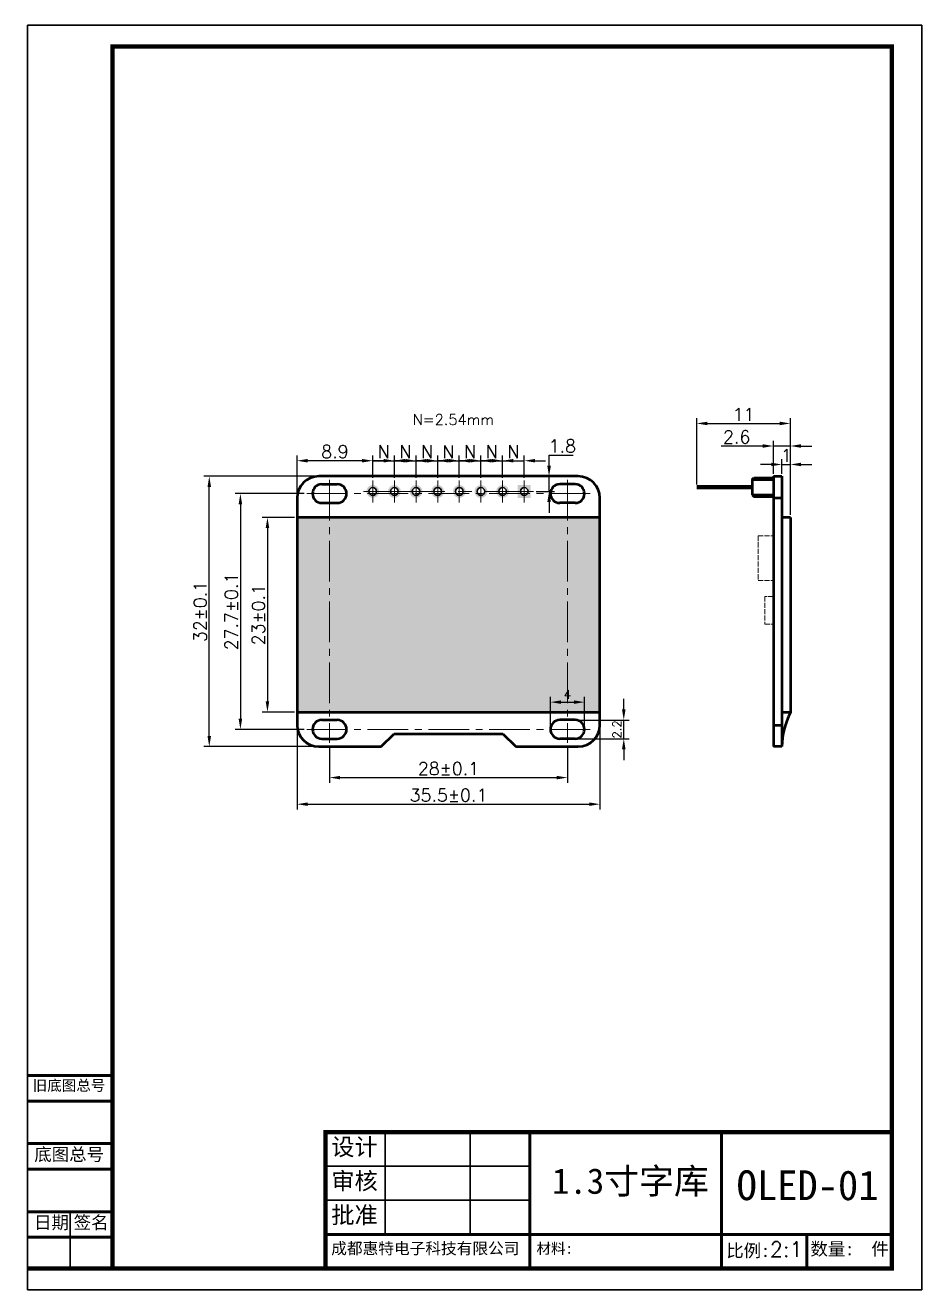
# Model space of a CAD drawing. Header units: millimetres. Extents: x 2651 to 3178, y -162 to 1004.
# Drawn here: x 2967.3 to 3177.8, y -161.8 to 135.2 of the extents above; entities that cross this region are included whole.
import ezdxf

# ---------------------------------------------------------------- set-up
doc = ezdxf.new("R2010")
doc.units = ezdxf.units.MM
doc.linetypes.add('ACAD_ISO02W100', pattern=[15, 12, -3])
doc.linetypes.add('CENTER2', pattern=[28.575, 19.05, -3.175, 3.175, -3.175])
doc.layers.get('0').update_dxf_attribs({"lineweight": 30})
doc.layers.get('Defpoints').update_dxf_attribs({"lineweight": 15})
for name, color, linetype, lineweight in [('填充', 8, 'Continuous', 15), ('标注', 2, 'Continuous', 15), ('点划线', 1, 'CENTER2', 20), ('粗线', 7, 'Continuous', 50), ('虚线', 5, 'ACAD_ISO02W100', 15)]:
    doc.layers.add(name, color=color, linetype=linetype, lineweight=lineweight)
doc.styles.get("Standard").update_dxf_attribs({"font": 'txt', "bigfont": 'gbcbig.shx'})
doc.dimstyles.new('ISO-25', dxfattribs={"dimtxt": 3, "dimasz": 2.5, "dimexe": 1.25, "dimexo": 0.625, "dimtad": 1, "dimtoh": 1, "dimdsep": 46, "dimtxsty": 'Standard', "dimcen": 2.5, "dimadec": 0, "dimazin": 0, "dimtfac": 1, "dimtmove": 0, "dimatfit": 3, "dimfxl": 1, "dimarcsym": 0})

# ---------------------------------------------------------------- blocks, each defined once
blk = doc.blocks.new('*D75')
at = {"layer": 'Defpoints', "color": 0, "transparency": 16777216}
for p in [(3146.95, 41.68), (3124.95, 26.72), (3146.95, 19.61)]:
    blk.add_point(p, dxfattribs=at)
at = {"layer": '标注', "color": 0, "lineweight": -2, "transparency": 16777216}
for p, q in [((3124.95, 27.34), (3124.95, 42.93)), ((3127.45, 41.68), (3144.45, 41.68)), ((3146.95, 20.23), (3146.95, 42.93))]:
    blk.add_line(p, q, dxfattribs=at)
at = {"layer": '标注', "color": 0, "transparency": 16777216}
for points in [[(3127.45, 42.09), (3127.45, 41.26), (3124.95, 41.68)], [(3144.45, 42.09), (3144.45, 41.26), (3146.95, 41.68)]]:
    blk.add_solid(points, dxfattribs=at)
at = {"layer": '标注', "color": 0, "transparency": 16777216, "insert": (3135.95, 43.8), "char_height": 3, "attachment_point": 5}
blk.add_mtext('11', dxfattribs=at)
blk = doc.blocks.new('*D76')
at = {"layer": 'Defpoints', "color": 0, "transparency": 16777216}
for p in [(3146.95, 36.38), (3142.95, 29.26), (3146.95, 19.61)]:
    blk.add_point(p, dxfattribs=at)
at = {"layer": '标注', "color": 0, "lineweight": -2, "transparency": 16777216}
for p, q in [((3140.45, 36.38), (3130.7, 36.38)), ((3142.95, 29.88), (3142.95, 37.63)), ((3146.95, 36.38), (3142.95, 36.38)), ((3146.95, 20.23), (3146.95, 37.63)), ((3149.45, 36.38), (3151.95, 36.38))]:
    blk.add_line(p, q, dxfattribs=at)
at = {"layer": '标注', "color": 0, "transparency": 16777216}
for points in [[(3140.45, 36.8), (3140.45, 35.96), (3142.95, 36.38)], [(3149.45, 36.8), (3149.45, 35.96), (3146.95, 36.38)]]:
    blk.add_solid(points, dxfattribs=at)
at = {"layer": '标注', "color": 0, "transparency": 16777216, "insert": (3134.33, 38.5), "char_height": 3, "attachment_point": 5}
blk.add_mtext('2.6', dxfattribs=at)
blk = doc.blocks.new('*D77')
at = {"layer": 'Defpoints', "color": 0, "transparency": 16777216}
for p in [(3146.95, 32.04), (3144.95, 29.26), (3146.95, 19.61)]:
    blk.add_point(p, dxfattribs=at)
at = {"layer": '标注', "color": 0, "lineweight": -2, "transparency": 16777216}
for p, q in [((3144.95, 29.88), (3144.95, 33.29)), ((3146.95, 20.23), (3146.95, 33.29)), ((3142.45, 32.04), (3139.95, 32.04)), ((3144.95, 32.04), (3146.95, 32.04)), ((3149.45, 32.04), (3151.95, 32.04))]:
    blk.add_line(p, q, dxfattribs=at)
at = {"layer": '标注', "color": 0, "transparency": 16777216}
for points in [[(3142.45, 32.46), (3142.45, 31.63), (3144.95, 32.04)], [(3149.45, 32.46), (3149.45, 31.63), (3146.95, 32.04)]]:
    blk.add_solid(points, dxfattribs=at)
at = {"layer": '标注', "color": 0, "transparency": 16777216, "insert": (3145.95, 34.17), "char_height": 3, "attachment_point": 5}
blk.add_mtext('1', dxfattribs=at)
blk = doc.blocks.new('*D78')
at = {"layer": 'Defpoints', "color": 0, "transparency": 16777216}
for p in [(3010.47, 29.26), (3036.17, 29.26), (3036.17, -34.24)]:
    blk.add_point(p, dxfattribs=at)
at = {"layer": '标注', "color": 0, "lineweight": -2, "transparency": 16777216}
for p, q in [((3035.55, 29.26), (3009.22, 29.26)), ((3010.47, -31.74), (3010.47, 26.76)), ((3035.55, -34.24), (3009.22, -34.24))]:
    blk.add_line(p, q, dxfattribs=at)
at = {"layer": '标注', "color": 0, "transparency": 16777216}
for points in [[(3010.06, 26.76), (3010.89, 26.76), (3010.47, 29.26)], [(3010.06, -31.74), (3010.89, -31.74), (3010.47, -34.24)]]:
    blk.add_solid(points, dxfattribs=at)
at = {"layer": '标注', "color": 0, "transparency": 16777216, "insert": (3008.35, -2.49), "char_height": 3, "attachment_point": 5, "rotation": 90}
blk.add_mtext('32%%P0.1', dxfattribs=at)
blk = doc.blocks.new('*D79')
at = {"layer": 'Defpoints', "color": 0, "transparency": 16777216}
for p in [(3033.37, 25.19), (3017.78, -30.18), (3033.37, -30.18)]:
    blk.add_point(p, dxfattribs=at)
at = {"layer": '标注', "color": 0, "lineweight": -2, "transparency": 16777216}
for p, q in [((3032.74, 25.19), (3016.53, 25.19)), ((3017.78, 22.69), (3017.78, -27.68)), ((3032.74, -30.18), (3016.53, -30.18))]:
    blk.add_line(p, q, dxfattribs=at)
at = {"layer": '标注', "color": 0, "transparency": 16777216}
for points in [[(3017.36, 22.69), (3018.19, 22.69), (3017.78, 25.19)], [(3017.36, -27.68), (3018.19, -27.68), (3017.78, -30.18)]]:
    blk.add_solid(points, dxfattribs=at)
at = {"layer": '标注', "color": 0, "transparency": 16777216, "insert": (3015.65, -2.49), "char_height": 3, "attachment_point": 5, "rotation": 90}
blk.add_mtext('27.7%%P0.1', dxfattribs=at)
blk = doc.blocks.new('*D80')
at = {"layer": 'Defpoints', "color": 0, "transparency": 16777216}
for p in [(3031.09, 19.61), (3024.14, -26.11), (3031.09, -26.11)]:
    blk.add_point(p, dxfattribs=at)
at = {"layer": '标注', "color": 0, "lineweight": -2, "transparency": 16777216}
for p, q in [((3030.47, 19.61), (3022.89, 19.61)), ((3024.14, 17.11), (3024.14, -23.61)), ((3030.47, -26.11), (3022.89, -26.11))]:
    blk.add_line(p, q, dxfattribs=at)
at = {"layer": '标注', "color": 0, "transparency": 16777216}
for points in [[(3023.72, 17.11), (3024.55, 17.11), (3024.14, 19.61)], [(3023.72, -23.61), (3024.55, -23.61), (3024.14, -26.11)]]:
    blk.add_solid(points, dxfattribs=at)
at = {"layer": '标注', "color": 0, "transparency": 16777216, "insert": (3022.01, -3.25), "char_height": 3, "attachment_point": 5, "rotation": 90}
blk.add_mtext('23%%P0.1', dxfattribs=at)
blk = doc.blocks.new('*D81')
at = {"layer": 'Defpoints', "color": 0, "transparency": 16777216}
for p in [(3031.09, -29.16), (3102.21, -29.16), (3102.21, -47.76)]:
    blk.add_point(p, dxfattribs=at)
at = {"layer": '标注', "color": 0, "lineweight": -2, "transparency": 16777216}
for p, q in [((3031.09, -29.79), (3031.09, -49.01)), ((3102.21, -29.79), (3102.21, -49.01)), ((3033.59, -47.76), (3099.71, -47.76))]:
    blk.add_line(p, q, dxfattribs=at)
at = {"layer": '标注', "color": 0, "transparency": 16777216}
for points in [[(3033.59, -47.34), (3033.59, -48.17), (3031.09, -47.76)], [(3099.71, -47.34), (3099.71, -48.17), (3102.21, -47.76)]]:
    blk.add_solid(points, dxfattribs=at)
at = {"layer": '标注', "color": 0, "transparency": 16777216, "insert": (3066.65, -45.63), "char_height": 3, "attachment_point": 5}
blk.add_mtext('35.5%%P0.1', dxfattribs=at)
blk = doc.blocks.new('*D82')
at = {"layer": 'Defpoints', "color": 0, "transparency": 16777216}
for p in [(3038.71, -33.38), (3094.59, -33.38), (3094.59, -41.51)]:
    blk.add_point(p, dxfattribs=at)
at = {"layer": '标注', "color": 0, "lineweight": -2, "transparency": 16777216}
for p, q in [((3038.71, -34), (3038.71, -42.76)), ((3094.59, -34), (3094.59, -42.76)), ((3041.21, -41.51), (3092.09, -41.51))]:
    blk.add_line(p, q, dxfattribs=at)
at = {"layer": '标注', "color": 0, "transparency": 16777216}
for points in [[(3041.21, -41.1), (3041.21, -41.93), (3038.71, -41.51)], [(3092.09, -41.1), (3092.09, -41.93), (3094.59, -41.51)]]:
    blk.add_solid(points, dxfattribs=at)
at = {"layer": '标注', "color": 0, "transparency": 16777216, "insert": (3066.65, -39.39), "char_height": 3, "attachment_point": 5}
blk.add_mtext('28%%P0.1', dxfattribs=at)
blk = doc.blocks.new('*D87')
at = {"layer": 'Defpoints', "color": 0, "transparency": 16777216}
for p in [(3064.11, 32.92), (3059.03, 28.25), (3064.11, 28.25)]:
    blk.add_point(p, dxfattribs=at)
at = {"layer": '标注', "color": 0, "lineweight": -2, "transparency": 16777216}
for p, q in [((3056.53, 32.92), (3054.03, 32.92)), ((3059.03, 28.88), (3059.03, 34.17)), ((3059.03, 32.92), (3064.11, 32.92)), ((3064.11, 28.88), (3064.11, 34.17)), ((3066.61, 32.92), (3069.11, 32.92))]:
    blk.add_line(p, q, dxfattribs=at)
at = {"layer": '标注', "color": 0, "transparency": 16777216}
for points in [[(3056.53, 33.34), (3056.53, 32.51), (3059.03, 32.92)], [(3066.61, 33.34), (3066.61, 32.51), (3064.11, 32.92)]]:
    blk.add_solid(points, dxfattribs=at)
at = {"layer": '标注', "color": 0, "transparency": 16777216, "insert": (3061.57, 35.05), "char_height": 3, "attachment_point": 5}
blk.add_mtext('N', dxfattribs=at)
blk = doc.blocks.new('*D88')
at = {"layer": 'Defpoints', "color": 0, "transparency": 16777216}
for p in [(3069.19, 32.91), (3064.11, 28.25), (3069.19, 28.25)]:
    blk.add_point(p, dxfattribs=at)
at = {"layer": '标注', "color": 0, "lineweight": -2, "transparency": 16777216}
for p, q in [((3061.61, 32.91), (3059.11, 32.91)), ((3064.11, 28.88), (3064.11, 34.16)), ((3064.11, 32.91), (3069.19, 32.91)), ((3069.19, 28.88), (3069.19, 34.16)), ((3071.69, 32.91), (3074.19, 32.91))]:
    blk.add_line(p, q, dxfattribs=at)
at = {"layer": '标注', "color": 0, "transparency": 16777216}
for points in [[(3061.61, 33.33), (3061.61, 32.49), (3064.11, 32.91)], [(3071.69, 33.33), (3071.69, 32.49), (3069.19, 32.91)]]:
    blk.add_solid(points, dxfattribs=at)
at = {"layer": '标注', "color": 0, "transparency": 16777216, "insert": (3066.65, 35.03), "char_height": 3, "attachment_point": 5}
blk.add_mtext('N', dxfattribs=at)
blk = doc.blocks.new('*D89')
at = {"layer": 'Defpoints', "color": 0, "transparency": 16777216}
for p in [(3074.27, 32.92), (3069.19, 28.25), (3074.27, 28.25)]:
    blk.add_point(p, dxfattribs=at)
at = {"layer": '标注', "color": 0, "lineweight": -2, "transparency": 16777216}
for p, q in [((3066.69, 32.92), (3064.19, 32.92)), ((3069.19, 28.88), (3069.19, 34.17)), ((3069.19, 32.92), (3074.27, 32.92)), ((3074.27, 28.88), (3074.27, 34.17)), ((3076.77, 32.92), (3079.27, 32.92))]:
    blk.add_line(p, q, dxfattribs=at)
at = {"layer": '标注', "color": 0, "transparency": 16777216}
for points in [[(3066.69, 33.34), (3066.69, 32.51), (3069.19, 32.92)], [(3076.77, 33.34), (3076.77, 32.51), (3074.27, 32.92)]]:
    blk.add_solid(points, dxfattribs=at)
at = {"layer": '标注', "color": 0, "transparency": 16777216, "insert": (3071.73, 35.05), "char_height": 3, "attachment_point": 5}
blk.add_mtext('N', dxfattribs=at)
blk = doc.blocks.new('*D93')
at = {"layer": 'Defpoints', "color": 0, "transparency": 16777216}
for p in [(3079.35, 32.92), (3074.27, 28.25), (3079.35, 28.25)]:
    blk.add_point(p, dxfattribs=at)
at = {"layer": '标注', "color": 0, "lineweight": -2, "transparency": 16777216}
for p, q in [((3071.77, 32.92), (3069.27, 32.92)), ((3074.27, 28.88), (3074.27, 34.17)), ((3074.27, 32.92), (3079.35, 32.92)), ((3079.35, 28.88), (3079.35, 34.17)), ((3081.85, 32.92), (3084.35, 32.92))]:
    blk.add_line(p, q, dxfattribs=at)
at = {"layer": '标注', "color": 0, "transparency": 16777216}
for points in [[(3071.77, 33.34), (3071.77, 32.51), (3074.27, 32.92)], [(3081.85, 33.34), (3081.85, 32.51), (3079.35, 32.92)]]:
    blk.add_solid(points, dxfattribs=at)
at = {"layer": '标注', "color": 0, "transparency": 16777216, "insert": (3076.81, 35.05), "char_height": 3, "attachment_point": 5}
blk.add_mtext('N', dxfattribs=at)
blk = doc.blocks.new('*D90')
at = {"layer": 'Defpoints', "color": 0, "transparency": 16777216}
for p in [(3084.43, 32.92), (3079.35, 28.25), (3084.43, 28.25)]:
    blk.add_point(p, dxfattribs=at)
at = {"layer": '标注', "color": 0, "lineweight": -2, "transparency": 16777216}
for p, q in [((3076.85, 32.92), (3074.35, 32.92)), ((3079.35, 28.88), (3079.35, 34.17)), ((3079.35, 32.92), (3084.43, 32.92)), ((3084.43, 28.88), (3084.43, 34.17)), ((3086.93, 32.92), (3089.43, 32.92))]:
    blk.add_line(p, q, dxfattribs=at)
at = {"layer": '标注', "color": 0, "transparency": 16777216}
for points in [[(3076.85, 33.34), (3076.85, 32.51), (3079.35, 32.92)], [(3086.93, 33.34), (3086.93, 32.51), (3084.43, 32.92)]]:
    blk.add_solid(points, dxfattribs=at)
at = {"layer": '标注', "color": 0, "transparency": 16777216, "insert": (3081.89, 35.05), "char_height": 3, "attachment_point": 5}
blk.add_mtext('N', dxfattribs=at)
blk = doc.blocks.new('*D91')
at = {"layer": 'Defpoints', "color": 0, "transparency": 16777216}
for p in [(3059.03, 32.92), (3053.95, 28.25), (3059.03, 28.25)]:
    blk.add_point(p, dxfattribs=at)
at = {"layer": '标注', "color": 0, "lineweight": -2, "transparency": 16777216}
for p, q in [((3051.45, 32.92), (3048.95, 32.92)), ((3053.95, 28.88), (3053.95, 34.17)), ((3053.95, 32.92), (3059.03, 32.92)), ((3059.03, 28.88), (3059.03, 34.17)), ((3061.53, 32.92), (3064.03, 32.92))]:
    blk.add_line(p, q, dxfattribs=at)
at = {"layer": '标注', "color": 0, "transparency": 16777216}
for points in [[(3051.45, 33.34), (3051.45, 32.51), (3053.95, 32.92)], [(3061.53, 33.34), (3061.53, 32.51), (3059.03, 32.92)]]:
    blk.add_solid(points, dxfattribs=at)
at = {"layer": '标注', "color": 0, "transparency": 16777216, "insert": (3056.49, 35.05), "char_height": 3, "attachment_point": 5}
blk.add_mtext('N', dxfattribs=at)
blk = doc.blocks.new('*D92')
at = {"layer": 'Defpoints', "color": 0, "transparency": 16777216}
for p in [(3053.95, 32.92), (3048.87, 28.25), (3053.95, 28.25)]:
    blk.add_point(p, dxfattribs=at)
at = {"layer": '标注', "color": 0, "lineweight": -2, "transparency": 16777216}
for p, q in [((3046.37, 32.92), (3043.87, 32.92)), ((3048.87, 28.88), (3048.87, 34.17)), ((3048.87, 32.92), (3053.95, 32.92)), ((3053.95, 28.88), (3053.95, 34.17)), ((3056.45, 32.92), (3058.95, 32.92))]:
    blk.add_line(p, q, dxfattribs=at)
at = {"layer": '标注', "color": 0, "transparency": 16777216}
for points in [[(3046.37, 33.34), (3046.37, 32.51), (3048.87, 32.92)], [(3056.45, 33.34), (3056.45, 32.51), (3053.95, 32.92)]]:
    blk.add_solid(points, dxfattribs=at)
at = {"layer": '标注', "color": 0, "transparency": 16777216, "insert": (3051.41, 35.05), "char_height": 3, "attachment_point": 5}
blk.add_mtext('N', dxfattribs=at)
blk = doc.blocks.new('*D94')
at = {"layer": 'Defpoints', "color": 0, "transparency": 16777216}
for p in [(3031.09, 32.92), (3048.87, 28.25), (3031.09, 24.18)]:
    blk.add_point(p, dxfattribs=at)
at = {"layer": '标注', "color": 0, "lineweight": -2, "transparency": 16777216}
for p, q in [((3031.09, 24.8), (3031.09, 34.17)), ((3046.37, 32.92), (3033.59, 32.92)), ((3048.87, 28.88), (3048.87, 34.17))]:
    blk.add_line(p, q, dxfattribs=at)
at = {"layer": '标注', "color": 0, "transparency": 16777216}
for points in [[(3033.59, 33.34), (3033.59, 32.51), (3031.09, 32.92)], [(3046.37, 33.34), (3046.37, 32.51), (3048.87, 32.92)]]:
    blk.add_solid(points, dxfattribs=at)
at = {"layer": '标注', "color": 0, "transparency": 16777216, "insert": (3039.98, 35.05), "char_height": 3, "attachment_point": 5}
blk.add_mtext('8.9', dxfattribs=at)
blk = doc.blocks.new('*D95')
at = {"layer": 'Defpoints', "color": 0, "transparency": 16777216}
for p in [(3086.58, 29.26), (3090.27, 29.26), (3086.58, 25.7)]:
    blk.add_point(p, dxfattribs=at)
at = {"layer": '标注', "color": 0, "lineweight": -2, "transparency": 16777216}
for p, q in [((3090.27, 31.76), (3090.27, 34.26)), ((3090.27, 34.26), (3095.89, 34.26)), ((3087.2, 29.26), (3091.52, 29.26)), ((3090.27, 25.7), (3090.27, 29.26)), ((3087.2, 25.7), (3091.52, 25.7)), ((3090.27, 23.2), (3090.27, 20.7))]:
    blk.add_line(p, q, dxfattribs=at)
at = {"layer": '标注', "color": 0, "transparency": 16777216}
for points in [[(3089.85, 31.76), (3090.69, 31.76), (3090.27, 29.26)], [(3089.85, 23.2), (3090.69, 23.2), (3090.27, 25.7)]]:
    blk.add_solid(points, dxfattribs=at)
at = {"layer": '标注', "color": 0, "transparency": 16777216, "insert": (3093.39, 36.38), "char_height": 3, "attachment_point": 5}
blk.add_mtext('1.8', dxfattribs=at)
blk = doc.blocks.new('*D207')
at = {"layer": 'Defpoints', "color": 0, "transparency": 16777216}
for p in [(3095.89, -27.98), (3107.81, -27.98), (3095.89, -32.38)]:
    blk.add_point(p, dxfattribs=at)
at = {"layer": '标注', "color": 0, "lineweight": -2, "transparency": 16777216}
for p, q in [((3107.81, -25.48), (3107.81, -22.98)), ((3096.52, -27.98), (3109.06, -27.98)), ((3107.81, -32.38), (3107.81, -27.98)), ((3096.52, -32.38), (3109.06, -32.38)), ((3107.81, -34.88), (3107.81, -37.38))]:
    blk.add_line(p, q, dxfattribs=at)
at = {"layer": '标注', "color": 0, "transparency": 16777216}
for points in [[(3107.39, -25.48), (3108.23, -25.48), (3107.81, -27.98)], [(3107.39, -34.88), (3108.23, -34.88), (3107.81, -32.38)]]:
    blk.add_solid(points, dxfattribs=at)
at = {"layer": '标注', "color": 0, "transparency": 16777216, "insert": (3106.18, -30.18), "char_height": 3, "attachment_point": 5, "rotation": 90}
blk.add_mtext('{\\H0.66667x;2.2}', dxfattribs=at)
blk = doc.blocks.new('*D208')
at = {"layer": 'Defpoints', "color": 0, "transparency": 16777216}
for p in [(3098.59, -23.78), (3090.59, -30.18), (3098.59, -30.18)]:
    blk.add_point(p, dxfattribs=at)
at = {"layer": '标注', "color": 0, "lineweight": -2, "transparency": 16777216}
for p, q in [((3090.59, -29.55), (3090.59, -22.53)), ((3098.59, -29.55), (3098.59, -22.53)), ((3093.09, -23.78), (3096.09, -23.78))]:
    blk.add_line(p, q, dxfattribs=at)
at = {"layer": '标注', "color": 0, "transparency": 16777216}
for points in [[(3093.09, -23.37), (3093.09, -24.2), (3090.59, -23.78)], [(3096.09, -23.37), (3096.09, -24.2), (3098.59, -23.78)]]:
    blk.add_solid(points, dxfattribs=at)
at = {"layer": '标注', "color": 0, "transparency": 16777216, "insert": (3094.59, -20.33), "char_height": 3, "attachment_point": 5}
blk.add_mtext('{\\H0.66667x;\\P4}', dxfattribs=at)

msp = doc.modelspace()

# ---------------------------------------------------------------- hatches: boundary and pattern name
at = {"layer": '填充'}
h = msp.add_hatch(color=256, dxfattribs=at)
h.dxf.hatch_style = 1
h.paths.add_polyline_path([(3084.431, 27.198), (3082.931, 27.198), (3082.931, 25.698), (3083.531, 25.698, -0.4142136), (3084.431, 26.598)])
h.paths.add_polyline_path([(3085.931, 27.198), (3084.431, 27.198), (3084.431, 26.598, -0.4142136), (3085.331, 25.698), (3085.931, 25.698)])
h.paths.add_polyline_path([(3085.931, 25.698), (3085.331, 25.698, -0.4142136), (3084.431, 24.798), (3084.431, 24.198), (3085.931, 24.198)])
h.paths.add_polyline_path([(3084.431, 24.798, -0.4142136), (3083.531, 25.698), (3082.931, 25.698), (3082.931, 24.198), (3084.431, 24.198)])
h.paths.add_polyline_path([(3080.851, 25.698), (3080.251, 25.698, -0.4142136), (3079.351, 24.798), (3079.351, 24.198, 0.4142136)])
h.paths.add_polyline_path([(3079.351, 27.198), (3079.351, 26.598, -0.4142136), (3080.251, 25.698), (3080.851, 25.698, 0.4142136)])
h.paths.add_polyline_path([(3079.351, 27.198, 0.4142136), (3077.851, 25.698), (3078.451, 25.698, -0.4142136), (3079.351, 26.598)])
h.paths.add_polyline_path([(3078.451, 25.698), (3077.851, 25.698, 0.4142136), (3079.351, 24.198), (3079.351, 24.798, -0.4142136)])
h.paths.add_polyline_path([(3075.771, 25.698), (3075.171, 25.698, -0.4142136), (3074.271, 24.798), (3074.271, 24.198, 0.4142136)])
h.paths.add_polyline_path([(3074.271, 27.198), (3074.271, 26.598, -0.4142136), (3075.171, 25.698), (3075.771, 25.698, 0.4142136)])
h.paths.add_polyline_path([(3074.271, 27.198, 0.4142136), (3072.771, 25.698), (3073.371, 25.698, -0.4142136), (3074.271, 26.598)])
h.paths.add_polyline_path([(3073.371, 25.698), (3072.771, 25.698, 0.4142136), (3074.271, 24.198), (3074.271, 24.798, -0.4142136)])
h.paths.add_polyline_path([(3070.691, 25.698), (3070.091, 25.698, -0.4142136), (3069.191, 24.798), (3069.191, 24.198, 0.4142136)])
h.paths.add_polyline_path([(3069.191, 27.198), (3069.191, 26.598, -0.4142136), (3070.091, 25.698), (3070.691, 25.698, 0.4142136)])
h.paths.add_polyline_path([(3069.191, 27.198, 0.4142136), (3067.691, 25.698), (3068.291, 25.698, -0.4142136), (3069.191, 26.598)])
h.paths.add_polyline_path([(3068.291, 25.698), (3067.691, 25.698, 0.4142136), (3069.191, 24.198), (3069.191, 24.798, -0.4142136)])
h.paths.add_polyline_path([(3064.111, 27.198), (3064.111, 26.598, -0.4142136), (3065.011, 25.698), (3065.611, 25.698, 0.4142136)])
h.paths.add_polyline_path([(3064.111, 27.198, 0.4142136), (3062.611, 25.698), (3063.211, 25.698, -0.4142136), (3064.111, 26.598)])
h.paths.add_polyline_path([(3063.211, 25.698), (3062.611, 25.698, 0.4142136), (3064.111, 24.198), (3064.111, 24.798, -0.4142136)])
h.paths.add_polyline_path([(3065.611, 25.698), (3065.011, 25.698, -0.4142136), (3064.111, 24.798), (3064.111, 24.198, 0.4142136)])
h.paths.add_polyline_path([(3060.531, 25.698), (3059.931, 25.698, -0.4142136), (3059.031, 24.798), (3059.031, 24.198, 0.4142136)])
h.paths.add_polyline_path([(3059.031, 27.198), (3059.031, 26.598, -0.4142136), (3059.931, 25.698), (3060.531, 25.698, 0.4142136)])
h.paths.add_polyline_path([(3059.031, 27.198, 0.4142136), (3057.531, 25.698), (3058.131, 25.698, -0.4142136), (3059.031, 26.598)])
h.paths.add_polyline_path([(3058.131, 25.698), (3057.531, 25.698, 0.4142136), (3059.031, 24.198), (3059.031, 24.798, -0.4142136)])
h.paths.add_polyline_path([(3055.451, 25.698), (3054.851, 25.698, -0.4142136), (3053.951, 24.798), (3053.951, 24.198, 0.4142136)])
h.paths.add_polyline_path([(3053.951, 27.198), (3053.951, 26.598, -0.4142136), (3054.851, 25.698), (3055.451, 25.698, 0.4142136)])
h.paths.add_polyline_path([(3053.951, 27.198, 0.4142136), (3052.451, 25.698), (3053.051, 25.698, -0.4142136), (3053.951, 26.598)])
h.paths.add_polyline_path([(3053.051, 25.698), (3052.451, 25.698, 0.4142136), (3053.951, 24.198), (3053.951, 24.798, -0.4142136)])
h.paths.add_polyline_path([(3050.371, 25.698), (3049.771, 25.698, -0.4142136), (3048.871, 24.798), (3048.871, 24.198, 0.4142136)])
h.paths.add_polyline_path([(3048.871, 27.198), (3048.871, 26.598, -0.4142136), (3049.771, 25.698), (3050.371, 25.698, 0.4142136)])
h.paths.add_polyline_path([(3048.871, 26.598), (3048.871, 27.198, 0.4142136), (3047.371, 25.698), (3047.971, 25.698, -0.4142136)])
h.paths.add_polyline_path([(3047.971, 25.698), (3047.371, 25.698, 0.4142136), (3048.871, 24.198), (3048.871, 24.798, -0.4142136)])
h = msp.add_hatch(color=256, dxfattribs=at)
h.dxf.hatch_style = 1
h.paths.add_polyline_path([(3031.091, 19.606), (3031.091, -26.114), (3102.211, -26.114), (3102.211, 19.606)])

# ---------------------------------------------------------------- linework, layer by layer
for p, q in [((2967.772, 135.201), (2967.772, -161.799)), ((2967.772, 135.201), (3177.772, 135.201)), ((3177.772, 135.201), (3177.772, -161.799)), ((3051.772, -148.799), (3051.772, -124.799)), ((3071.772, -148.799), (3071.772, -124.799)), ((2967.772, -133.481), (2987.772, -133.481)), ((3037.772, -132.799), (3085.772, -132.799)), ((3037.772, -140.799), (3085.772, -140.799)), ((2977.772, -143.481), (2977.772, -156.799)), ((2967.772, -161.799), (3177.772, -161.799))]:
    msp.add_line(p, q)
at = {"color": 4, "const_width": 1}
for points in [[(2967.772, -156.799), (3170.772, -156.799), (3170.772, 130.201), (2987.772, 130.201), (2987.772, -156.799)], [(3037.772, -156.799), (3037.772, -124.799), (3170.772, -124.799)]]:
    msp.add_lwpolyline(points, dxfattribs=at)
at = {"const_width": 0.7}
for points in [[(2967.772, -111.481), (2987.772, -111.481)], [(2987.772, -117.481), (2967.772, -117.481)], [(3085.772, -124.799), (3085.772, -156.799)], [(3130.772, -124.799), (3130.772, -156.799)], [(2967.772, -127.481), (2987.772, -127.481)], [(2967.772, -133.481), (2987.772, -133.481)], [(2967.772, -143.481), (2987.772, -143.481)], [(3037.772, -148.799), (3170.772, -148.799)], [(3150.772, -148.799), (3150.772, -156.799)], [(2967.772, -149.481), (2987.772, -149.481)]]:
    msp.add_lwpolyline(points, dxfattribs=at)
for centre in [(3048.871, 25.698), (3053.951, 25.698), (3059.031, 25.698), (3064.111, 25.698), (3069.191, 25.698), (3074.271, 25.698), (3079.351, 25.698), (3084.431, 25.698)]:
    msp.add_circle(centre, 0.9)
at = {"layer": '点划线', "ltscale": 0.5}
for p, q in [((3038.711, 28.394), (3038.711, -33.378)), ((3094.591, 28.394), (3094.591, -33.378)), ((3033.366, 25.194), (3099.936, 25.194)), ((3033.366, -30.178), (3099.936, -30.178))]:
    msp.add_line(p, q, dxfattribs=at)
at = {"layer": '点划线'}
for p, q in [((3048.871, 28.251), (3048.871, 23.144)), ((3053.951, 28.251), (3053.951, 23.144)), ((3059.031, 28.251), (3059.031, 23.144)), ((3064.111, 28.251), (3064.111, 23.144)), ((3069.191, 28.251), (3069.191, 23.144)), ((3074.271, 28.251), (3074.271, 23.144)), ((3079.351, 28.251), (3079.351, 23.144)), ((3084.431, 28.251), (3084.431, 23.144)), ((3046.723, 25.698), (3086.579, 25.698))]:
    msp.add_line(p, q, dxfattribs=at)
at = {"layer": '粗线'}
for p, q in [((3097.131, 29.258), (3036.171, 29.258)), ((3036.911, 27.394), (3040.511, 27.394)), ((3096.391, 27.394), (3092.791, 27.394)), ((3137.954, 28.518), (3138.354, 28.918)), ((3137.954, 28.518), (3137.954, 24.918)), ((3137.954, 28.518), (3142.954, 28.518)), ((3138.354, 28.918), (3142.954, 28.918)), ((3142.954, 29.258), (3142.954, -34.242)), ((3142.954, 29.258), (3144.954, 29.258)), ((3144.954, 29.258), (3144.954, -34.242)), ((3031.091, 24.178), (3031.091, -29.162)), ((3102.211, -29.162), (3102.211, 24.178)), ((3137.954, 24.918), (3138.354, 24.518)), ((3137.954, 24.918), (3142.954, 24.918)), ((3138.354, 24.518), (3142.954, 24.518)), ((3142.954, 24.178), (3144.954, 24.178)), ((3036.911, 22.994), (3040.511, 22.994)), ((3096.391, 22.994), (3092.791, 22.994)), ((3102.211, 19.606), (3031.091, 19.606)), ((3146.954, 19.606), (3144.954, 19.606)), ((3146.954, 19.606), (3146.954, -26.232)), ((3031.091, -26.114), (3102.211, -26.114)), ((3146.954, -26.232), (3144.954, -26.232)), ((3036.911, -27.978), (3040.511, -27.978)), ((3096.391, -27.978), (3092.791, -27.978)), ((3142.954, -29.162), (3144.954, -29.162)), ((3036.911, -32.378), (3040.511, -32.378)), ((3050.853, -34.242), (3053.901, -31.194)), ((3053.901, -31.194), (3079.401, -31.194)), ((3079.401, -31.194), (3082.449, -34.242)), ((3096.391, -32.378), (3092.791, -32.378)), ((3036.171, -34.242), (3050.853, -34.242)), ((3082.449, -34.242), (3097.131, -34.242)), ((3144.954, -34.242), (3142.954, -34.242))]:
    msp.add_line(p, q, dxfattribs=at)
at = {"layer": '粗线', "const_width": 1}
msp.add_lwpolyline([(3124.954, 26.718), (3137.954, 26.718)], dxfattribs=at)
at = {"layer": '粗线'}
for centre, radius, start, end in [((3036.171, 24.178), 5.08, 90, 180), ((3036.911, 25.194), 2.2, 90, 270), ((3040.511, 25.194), 2.2, 270, 90), ((3092.791, 25.194), 2.2, 90, 270), ((3096.391, 25.194), 2.2, 270, 90), ((3097.131, 24.178), 5.08, 0, 90), ((3162.996, -34.493), 18.044, 152.75605, 179.20512), ((3036.171, -29.162), 5.08, 180, 270), ((3036.911, -30.178), 2.2, 90, 270), ((3040.511, -30.178), 2.2, 270, 90), ((3092.791, -30.178), 2.2, 90, 270), ((3096.391, -30.178), 2.2, 270, 90), ((3097.131, -29.162), 5.08, 270, 0)]:
    msp.add_arc(centre, radius, start, end, dxfattribs=at)
at = {"layer": '虚线', "ltscale": 0.1}
for p, q in [((3139.354, 15.258), (3139.354, 4.758)), ((3139.354, 15.258), (3142.954, 15.258)), ((3139.354, 4.758), (3142.954, 4.758)), ((3142.954, 1.058), (3140.954, 1.058)), ((3140.954, 1.058), (3140.954, -5.442)), ((3140.954, -5.442), (3142.954, -5.442))]:
    msp.add_line(p, q, dxfattribs=at)

# ---------------------------------------------------------------- texts
at = {"attachment_point": 1}
for s, insert, char_height, width in [('{\\fSimSun|b0|i0|c134|p2;旧底图总号}', (2969.015, -112.562), 2.5, 17.58056), ('{\\fSimSun|b0|i0|c134|p54;设计}', (3039.127, -126.24), 4, 21.31385), ('{\\fSimSun|b0|i0|c134|p2;底图总号}', (2969.392, -128.509), 3, 16.83), ('{\\fSimSun|b0|i0|c134|p54;审核}', (3039.127, -134.24), 4, 21.31385), ('{\\fSimSun|b0|i0|c134|p54;1.3寸字库}', (3090.978, -133.273), 6, 37.89333), ('{\\fSimSun|b0|i0|c134|p54;批准}', (3039.127, -142.24), 4, 21.31385), ('{\\fSimSun|b0|i0|c134|p2;日期}', (2969.333, -144.517), 3, 8.29667), ('{\\fSimSun|b0|i0|c134|p54;  \\fKaiTi|b0|i0|c134|p49;签名}', (2974.56, -144.495), 3, 16.35963), ('{\\fSimSun|b0|i0|c134|p54;成都惠特电子科技有限公司}', (3039.116, -150.733), 2.7, 45.582), ('{\\fSimSun|b0|i0|c134|p54;材料:\\fSimSun|b0|i0|c134|p2; }', (3087.316, -150.84), 2.5, 41.67717), ('{\\fSimSun|b0|i0|c134|p2;比例:\\Ftxt,gbcbig|c134;\\H1.2x;2:1}', (3131.875, -150.509), 3, 18.31312), ('{\\fSimSun|b0|i0|c134|p2;数量:  件}', (3151.643, -150.714), 3, 19.04667)]:
    msp.add_mtext(s, dxfattribs=dict(at, insert=insert, char_height=char_height, width=width))
at = {"insert": (3134.3, -133.762), "char_height": 7, "attachment_point": 1}
msp.add_mtext_dynamic_manual_height_columns('{\\fSimHei|b0|i0|c134|p2;OLED-01}', width=33.26101, gutter_width=12.5, heights=[0], dxfattribs=at)
at = {"layer": '标注', "insert": (3058.265, 43.823), "char_height": 2.5, "attachment_point": 1}
msp.add_mtext_dynamic_manual_height_columns('N=2.54mm', width=17.525, gutter_width=12.5, heights=[0], dxfattribs=at)

# ---------------------------------------------------------------- dimensions: what is measured, and where the dimension line sits
at = {"layer": '标注'}
for base, p1, p2, text, picture, middle in [((3146.954, 41.678), (3124.954, 26.718), (3146.954, 19.606), '11', '*D75', (3135.954, 41.678)), ((3146.954, 36.379), (3142.954, 29.258), (3146.954, 19.606), '2.6', '*D76', (3134.329, 36.379)), ((3146.954, 32.044), (3144.954, 29.258), (3146.954, 19.606), '1', '*D77', (3145.954, 32.044)), ((3102.211, -47.757), (3031.091, -29.162), (3102.211, -29.162), '35.5%%P0.1', '*D81', (3066.651, -47.757)), ((3094.591, -41.513), (3038.711, -33.378), (3094.591, -33.378), '28%%P0.1', '*D82', (3066.651, -41.513))]:
    dim = msp.add_linear_dim(base=base, p1=p1, p2=p2, text=text, dimstyle='ISO-25', dxfattribs=at)
    dim.commit()
    dim.dimension.update_dxf_attribs({"geometry": picture, "text_midpoint": middle, "dimtype": 160})
for base, p1, p2, text, picture, middle in [((3031.091, 32.923), (3048.871, 28.251), (3031.091, 24.178), '8.9', '*D94', (3039.981, 35.048)), ((3053.951, 32.923), (3048.871, 28.251), (3053.951, 28.251), 'N', '*D92', (3051.411, 35.048)), ((3059.031, 32.923), (3053.951, 28.251), (3059.031, 28.251), 'N', '*D91', (3056.491, 35.048)), ((3064.111, 32.923), (3059.031, 28.251), (3064.111, 28.251), 'N', '*D87', (3061.571, 35.048)), ((3069.191, 32.909), (3064.111, 28.251), (3069.191, 28.251), 'N', '*D88', (3066.651, 35.034)), ((3074.271, 32.923), (3069.191, 28.251), (3074.271, 28.251), 'N', '*D89', (3071.731, 35.048)), ((3079.351, 32.923), (3074.271, 28.251), (3079.351, 28.251), 'N', '*D93', (3076.811, 35.048)), ((3084.431, 32.923), (3079.351, 28.251), (3084.431, 28.251), 'N', '*D90', (3081.891, 35.048)), ((3098.591, -23.784), (3090.591, -30.178), (3098.591, -30.178), '{\\H0.66667x;\\P4}', '*D208', (3094.591, -20.325))]:
    dim = msp.add_linear_dim(base=base, p1=p1, p2=p2, text=text, dimstyle='ISO-25', dxfattribs=at)
    dim.commit()
    dim.dimension.update_dxf_attribs({"geometry": picture, "text_midpoint": middle})
for base, p1, p2, text, picture, middle in [((3090.268, 29.258), (3086.579, 25.698), (3086.579, 29.258), '1.8', '*D95', (3093.393, 34.258)), ((3010.472, 29.258), (3036.171, -34.242), (3036.171, 29.258), '32%%P0.1', '*D78', (3010.472, -2.492)), ((3017.778, -30.178), (3033.366, 25.194), (3033.366, -30.178), '27.7%%P0.1', '*D79', (3017.778, -2.492)), ((3107.809, -27.978), (3095.891, -32.378), (3095.891, -27.978), '{\\H0.66667x;2.2}', '*D207', (3107.809, -30.178))]:
    dim = msp.add_linear_dim(base=base, p1=p1, p2=p2, angle=90, text=text, dimstyle='ISO-25', dxfattribs=at)
    dim.commit()
    dim.dimension.update_dxf_attribs({"geometry": picture, "text_midpoint": middle, "dimtype": 160})
dim = msp.add_linear_dim(base=(3024.137, -26.114), p1=(3031.091, 19.606), p2=(3031.091, -26.114), angle=90, text='23%%P0.1', dimstyle='ISO-25', dxfattribs=at)
dim.commit()
dim.dimension.update_dxf_attribs({"geometry": '*D80', "text_midpoint": (3022.012, -3.254)})

doc.saveas('drawing.dxf')
